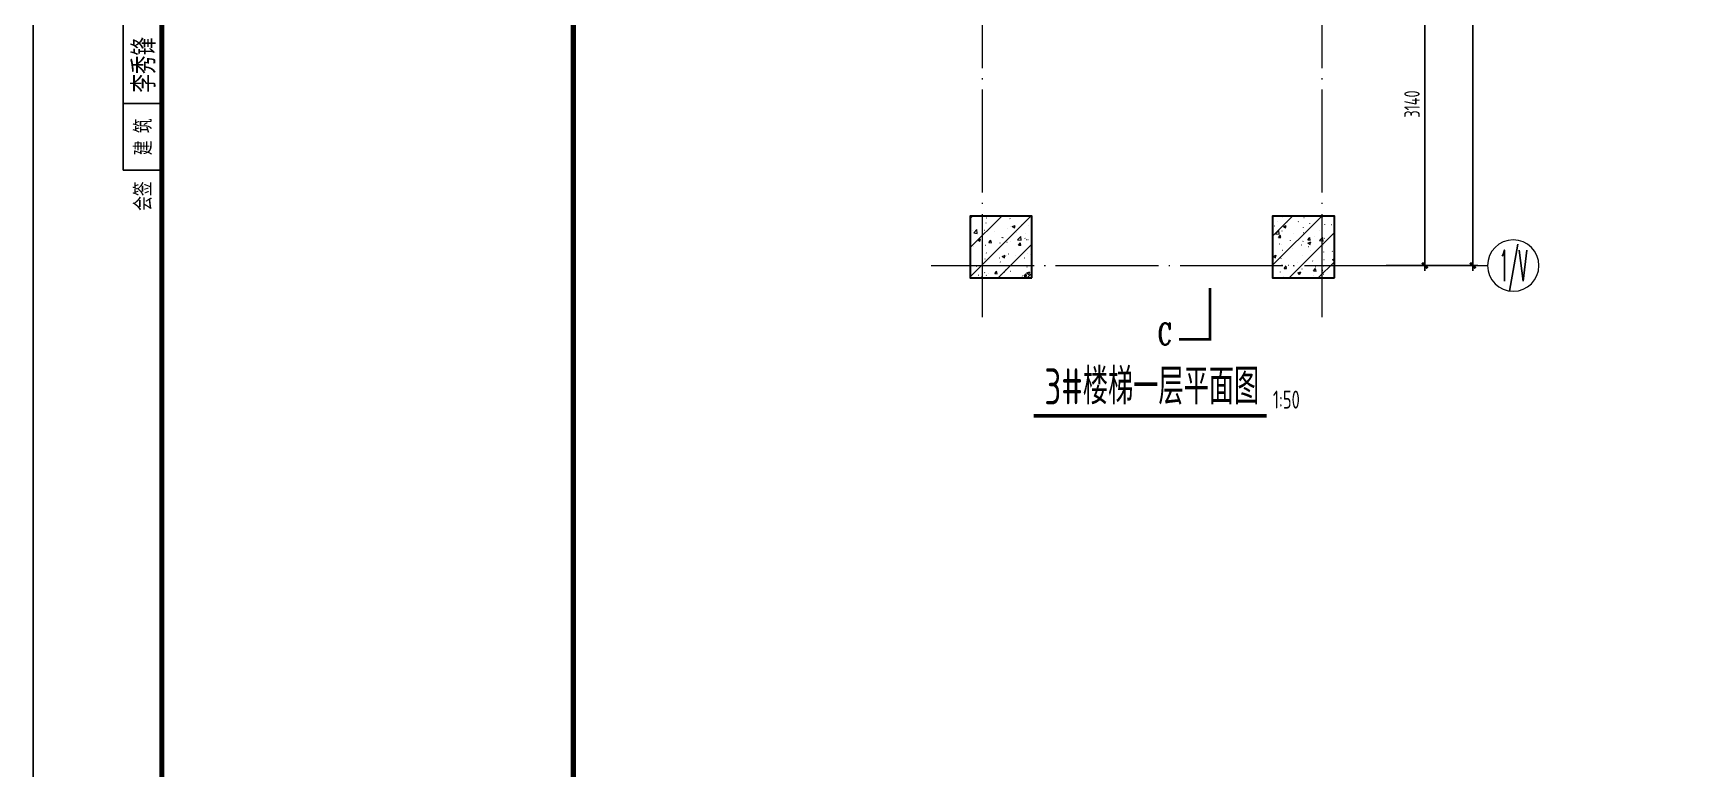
# Model space of a CAD drawing. Extents: x 56246 to 893198, y -950445 to -423535.
# Drawn here: x 308863 to 325055, y -478421 to -471274 of the extents above; entities that cross this region are included whole.
import ezdxf
from ezdxf.enums import TextEntityAlignment as Align

# ---------------------------------------------------------------- set-up
doc = ezdxf.new("R2010")
doc.units = 0
doc.header["$LTSCALE"] = 500
doc.linetypes.add('CONTINOUS', pattern=[0])
doc.linetypes.add('DOTE', pattern=[2.42, 2, -0.2, 0.02, -0.2])
for name, color, linetype, lineweight in [('0S-图框文字', 51, 'Continuous', 18), ('0S-柱-线', 50, 'Continuous', 30), ('0S-楼梯-文字', 4, 'Continuous', 20), ('0S-轴线', 1, 'DOTE', 13), ('0S-轴线尺寸', 6, 'CONTINOUS', 18), ('0S-轴线编号', 6, 'CONTINOUS', 18), ('上层柱线', 6, 'Continuous', 18)]:
    doc.layers.add(name, color=color, linetype=linetype, lineweight=lineweight)
doc.layers.add('T-TK', color=157, linetype='Continuous')
doc.layers.add('照明平面标注层', color=111, linetype='Continuous')
doc.styles.add('_TCH_LABEL', font='COMPLEX', dxfattribs={"bigfont": 'GBCBIG'})
doc.styles.add('TK2-TY', font='', dxfattribs={"width": 0.8})
doc.styles.add('TSSD_Axis', font='complex.shx', dxfattribs={"width": 0.7, "bigfont": 'hztxt.shx'})
doc.styles.add('TSSD_DIMENSION', font='tssdeng.shx', dxfattribs={"width": 0.7, "bigfont": 'Hztxt.shx'})
doc.styles.add('TSSD_Rein', font='Tssdeng.shx', dxfattribs={"width": 0.7, "bigfont": 'hztxt.shx'})
doc.styles.get('TK2-TY').set_extended_font_data('NSimSun')
doc.dimstyles.new('TSSD_50_50', dxfattribs={"dimtxt": 150, "dimasz": 50, "dimexe": 50, "dimexo": 125, "dimgap": 50, "dimtad": 1, "dimdec": 0, "dimzin": 0, "dimdsep": 46, "dimtxsty": 'TSSD_DIMENSION', "dimblk": 'ARCHTICK', "dimblk1": 'ARCHTICK', "dimblk2": 'ARCHTICK', "dimcen": 0, "dimdle": 50, "dimclrt": 7, "dimadec": 0, "dimazin": 0, "dimtfac": 1, "dimtdec": 0, "dimtix": 1, "dimtmove": 2, "dimatfit": 3, "dimfxl": 1, "dimtolj": 1, "dimtzin": 0, "dimarcsym": 0})
pattern_1 = [(45, (-131447.77, -22206.57), (-141.421356, 141.421356), []), (50, (-131447.77, -22206.57), (286.90407, -25.10085), [30, -330]), (355, (-131447.77, -22206.57), (-55.50053, 300.87685), [24, -264]), (100.4514, (-131423.86, -22208.66), (231.40375, 275.77582), [25.49608, -280.45684]), (46.1842, (-131447.77, -22126.57), (426.89642, -66.2076), [45, -495]), (96.6356, (-131412.2, -22132.1), (373.86508, 389.64715), [38.24412, -420.6852]), (351.1842, (-131447.77, -22126.57), (373.86478, 389.64744), [36, -396]), (21, (-131407.77, -22146.57), (238.76282, -161.04756), [30, -330]), (326, (-131407.77, -22146.57), (97.32613, 290.06002), [24, -264]), (71.4514, (-131387.88, -22159.99), (336.08905, 129.0122), [25.49608, -280.45684]), (37.5, (-131447.77, -22206.57), (4.863942, 133.157542), [2, -260.8, 2, -268, 2, -265]), (7.5, (-131447.77, -22206.57), (105.227815, 157.764685), [2, -152.8, 2, -254.8, 2, -101]), (327.5, (-131536.97, -22206.57), (213.528974, -9.021949), [2, -100, 2, -312, 2, -414]), (317.5, (-131576.97, -22206.57), (233.27447, 40.041993), [2, -130, 2, -207.2, 2, -294])]

# ---------------------------------------------------------------- blocks, each defined once
blk = doc.blocks.new('会签00', base_point=(408472, -305295))
blk.add_lwpolyline([(408472, -305295), (409222, -305295), (409222, -329195), (408472, -329195)], close=True)
at = {"style": 'TSSD_DIMENSION', "width": 0.8}
blk.add_text('李秀锋', height=450, rotation=90, dxfattribs=at).set_placement((409101, -327684))
blk = doc.blocks.new('A0-DWF')
at = {"layer": 'T-TK'}
for p, q in [((0, -84100), (0, 0)), ((118900, -84100), (118900, 0)), ((1750, -24900), (1750, -1000)), ((1750, -23600), (2500, -23600)), ((1750, -24900), (2500, -24900))]:
    blk.add_line(p, q, dxfattribs=at)
at = {"layer": 'T-TK', "const_width": 100}
for points in [[(2500, -83100), (117900, -83100), (117900, -1000), (2500, -1000)], [(10500, -83100), (2500, -83100), (2500, -21700), (10500, -21700)]]:
    blk.add_lwpolyline(points, close=True, dxfattribs=at)
at = {"layer": '0S-图框文字', "xscale": 0.999996, "yscale": 0.999996, "zscale": 0.999996}
blk.add_blockref('会签00', (1750, -1000), dxfattribs=at)
at = {"layer": 'T-TK', "style": 'TK2-TY', "width": 0.7}
for s, p in [('建 筑', (2128, -24250)), ('会签', (2125, -25402))]:
    blk.add_text(s, height=300, rotation=90, dxfattribs=at).set_placement(p, align=Align.MIDDLE_CENTER)
blk = doc.blocks.new('ts_axno')
at = {"color": 0, "linetype": 'ByBlock', "lineweight": -2}
blk.add_circle((0, 0), 0.5, dxfattribs=at)
at = {"color": 0, "linetype": 'ByBlock', "lineweight": -2, "style": 'TSSD_Axis', "width": 0.7}
blk.add_attdef('A', text='', height=0.6, dxfattribs=at).set_placement((0, 0), align=Align.MIDDLE_CENTER)
blk = doc.blocks.new('_ArchTick')
at = {"color": 0, "linetype": 'ByBlock', "const_width": 0.5}
blk.add_lwpolyline([(-0.53, -0.53), (0.53, 0.53)], dxfattribs=at)
blk = doc.blocks.new('*D505')
at = {"layer": '0S-轴线尺寸', "color": 0, "lineweight": -2, "transparency": 16777216}
for p, q in [((322859, -473581), (322859, -464681)), ((322018, -464731), (322909, -464731)), ((322018, -473531), (322909, -473531))]:
    blk.add_line(p, q, dxfattribs=at)
at = {"layer": 'Defpoints', "color": 0, "transparency": 16777216}
for p in [(321893, -464731), (322859, -464731), (321893, -473531)]:
    blk.add_point(p, dxfattribs=at)
at = {"layer": '0S-轴线尺寸', "color": 0, "lineweight": -2, "transparency": 16777216, "xscale": 50, "yscale": 50, "zscale": 50}
for p, rotation in [((322859, -464731), 90), ((322859, -473531), 270)]:
    blk.add_blockref('_ArchTick', p, dxfattribs=dict(at, rotation=rotation))
at = {"layer": '0S-轴线尺寸', "color": 7, "transparency": 16777216, "insert": (322734, -469131), "char_height": 150, "attachment_point": 5, "rotation": 90, "style": 'TSSD_DIMENSION'}
blk.add_mtext('\\A1;8800', dxfattribs=at)
blk = doc.blocks.new('*D512')
at = {"layer": '0S-轴线尺寸', "color": 0, "lineweight": -2, "transparency": 16777216}
for p, q in [((322393, -470341), (322393, -473581)), ((322018, -470391), (322443, -470391)), ((322018, -473531), (322443, -473531))]:
    blk.add_line(p, q, dxfattribs=at)
at = {"layer": 'Defpoints', "color": 0, "transparency": 16777216}
for p in [(321893, -470391), (321893, -473531), (322393, -473531)]:
    blk.add_point(p, dxfattribs=at)
at = {"layer": '0S-轴线尺寸', "color": 0, "lineweight": -2, "transparency": 16777216, "xscale": 50, "yscale": 50, "zscale": 50}
for p, rotation in [((322393, -470391), 90), ((322393, -473531), 270)]:
    blk.add_blockref('_ArchTick', p, dxfattribs=dict(at, rotation=rotation))
at = {"layer": '0S-轴线尺寸', "color": 7, "transparency": 16777216, "insert": (322268, -471961), "char_height": 150, "attachment_point": 5, "rotation": 90, "style": 'TSSD_DIMENSION'}
blk.add_mtext('\\A1;3140', dxfattribs=at)

msp = doc.modelspace()

# ---------------------------------------------------------------- hatches: boundary and pattern name
at = {"layer": '上层柱线'}
h = msp.add_hatch(dxfattribs=at)
h.set_pattern_fill('钢筋混凝土', color=256, scale=40, pattern_type=2)
h.set_pattern_definition(pattern_1)
h.paths.add_polyline_path([(318573.1328, -473651.0176), (318573.1328, -473051.0176), (317973.1328, -473051.0176), (317973.1328, -473651.0176)])
h = msp.add_hatch(dxfattribs=at)
h.set_pattern_fill('钢筋混凝土', color=256, scale=40, pattern_type=2)
h.set_pattern_definition(pattern_1)
h.paths.add_polyline_path([(321513.1328, -473651.0176), (321513.1328, -473051.0176), (320913.1328, -473051.0176), (320913.1328, -473651.0176)])

# ---------------------------------------------------------------- linework, layer by layer
at = {"layer": '0S-柱-线'}
for points in [[(318573.1328, -473651.0176), (318573.1328, -473051.0176), (317973.1328, -473051.0176), (317973.1328, -473651.0176)], [(321513.1328, -473651.0176), (321513.1328, -473051.0176), (320913.1328, -473051.0176), (320913.1328, -473651.0176)]]:
    msp.add_lwpolyline(points, close=True, dxfattribs=at)
at = {"layer": '0S-楼梯-文字'}
for points, const_width in [([(320303.0096, -473748.2854), (320303.0096, -474248.2854), (320003.0096, -474248.2854)], 25), ([(318588.8955, -474991.3703), (320854.2413, -474991.3703)], 35)]:
    msp.add_lwpolyline(points, dxfattribs=dict(at, const_width=const_width))
at = {"layer": '0S-轴线'}
for p, q in [((318093.1328, -474031.0176), (318093.1328, -464231.0176)), ((321393.1328, -474031.0176), (321393.1328, -464231.0176)), ((317593.1328, -473531.0176), (321893.1328, -473531.0176))]:
    msp.add_line(p, q, dxfattribs=at)
at = {"layer": '0S-轴线编号'}
msp.add_line((321893.1328, -473531.0176), (323002.7987, -473531.0176), dxfattribs=at)
at = {"layer": '上层柱线'}
for points in [[(318573.1328, -473651.0176), (318573.1328, -473051.0176), (317973.1328, -473051.0176), (317973.1328, -473651.0176)], [(321513.1328, -473651.0176), (321513.1328, -473051.0176), (320913.1328, -473051.0176), (320913.1328, -473651.0176)]]:
    msp.add_lwpolyline(points, close=True, dxfattribs=at)

# ---------------------------------------------------------------- block references
at = {"layer": '0S-轴线编号'}
ref = msp.add_blockref('ts_axno', (323252.7987, -473531.0176), dxfattribs=dict(at, xscale=-500, yscale=500, zscale=500))
ref.add_attrib('K', '1/V', dxfattribs={"height": 300, "style": 'TSSD_Axis', "width": 0.35}).set_placement((323252.7987, -473531.0176), align=Align.MIDDLE_CENTER)
at = {"layer": '照明平面标注层', "xscale": 0.5, "yscale": 0.5, "zscale": 0.5}
for p in [(249413.4361, -460154.8059), (308863.4361, -460154.8059)]:
    msp.add_blockref('A0-DWF', p, dxfattribs=at)

# ---------------------------------------------------------------- texts
at = {"layer": '0S-楼梯-文字'}
for s, height, style, width, p in [('C', 212.5, '_TCH_LABEL', 0.705882, (319797.1819, -474301.8568)), ('3#楼梯一层平面图', 350, 'TSSD_DIMENSION', 0.7, (318693.3785, -474880.6419)), ('1:50', 175, 'TSSD_Rein', 0.7, (320915.8946, -474921.3703))]:
    msp.add_text(s, height=height, dxfattribs=dict(at, style=style, width=width)).set_placement(p)

# ---------------------------------------------------------------- dimensions: what is measured, and where the dimension line sits
at = {"layer": '0S-轴线尺寸'}
dim = msp.add_linear_dim(base=(322858.6142, -464731.0176), p1=(321893.1328, -473531.0176), p2=(321893.1328, -464731.0176), angle=90, dimstyle='TSSD_50_50', dxfattribs=at)
dim.commit()
dim.dimension.update_dxf_attribs({"geometry": '*D505', "text_midpoint": (322733.6142, -469131.0176)})
dim = msp.add_aligned_dim(p1=(321893.1328, -470391.0176), p2=(321893.1328, -473531.0176), distance=500, dimstyle='TSSD_50_50', dxfattribs=at)
dim.commit()
dim.dimension.update_dxf_attribs({"geometry": '*D512', "text_midpoint": (322268.1328, -471961.0176)})

doc.saveas('drawing.dxf')
